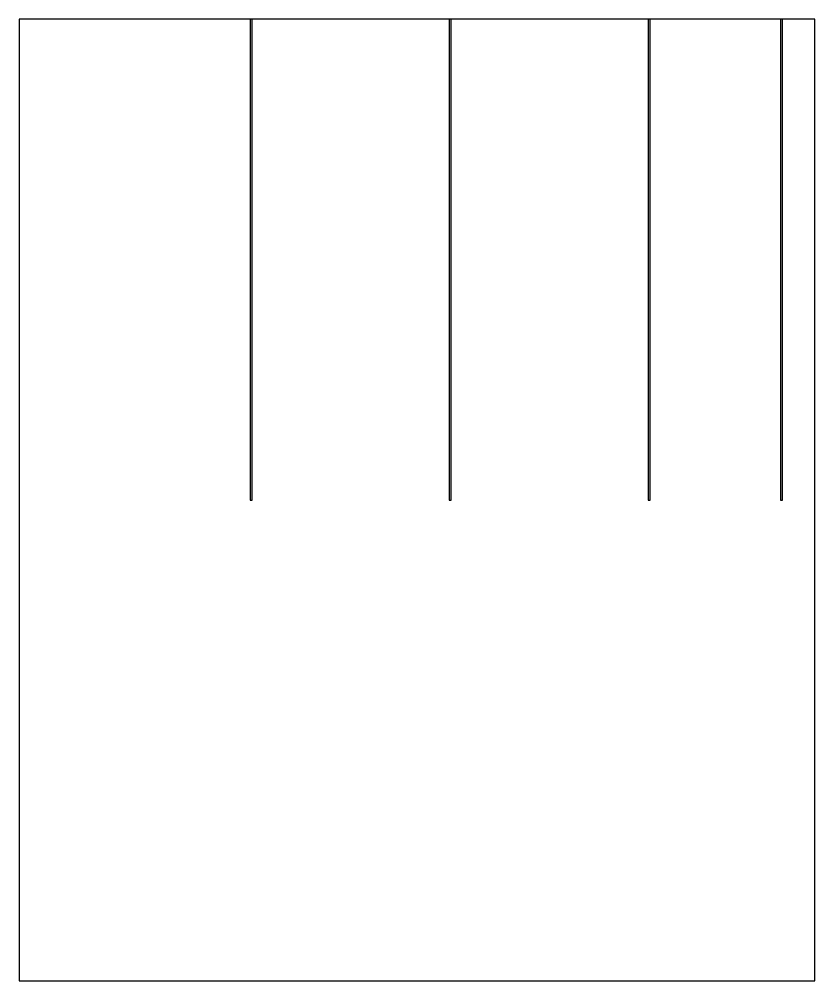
# Model space of a CAD drawing. Header units: millimetres. Extents: x 0 to 1200, y 0 to 1450.
import ezdxf

# ---------------------------------------------------------------- set-up
doc = ezdxf.new("R2010")
doc.units = ezdxf.units.MM
doc.layers.add('OUTLINE', color=5, linetype='Continuous')
doc.layers.add('SLOT', color=1, linetype='Continuous')

msp = doc.modelspace()

# ---------------------------------------------------------------- linework, layer by layer
at = {"layer": 'OUTLINE'}
msp.add_lwpolyline([(0, 0), (1200, 0), (1200, 1450), (0, 1450), (0, 0)], close=True, dxfattribs=at)
at = {"layer": 'SLOT'}
for points in [[(348.45, 725), (351.55, 725), (351.55, 1450), (348.45, 1450), (348.45, 725)], [(648.45, 725), (651.55, 725), (651.55, 1450), (648.45, 1450), (648.45, 725)], [(948.45, 725), (951.55, 725), (951.55, 1450), (948.45, 1450), (948.45, 725)], [(1148.45, 725), (1151.55, 725), (1151.55, 1450), (1148.45, 1450), (1148.45, 725)]]:
    msp.add_lwpolyline(points, close=True, dxfattribs=at)

doc.saveas('drawing.dxf')
